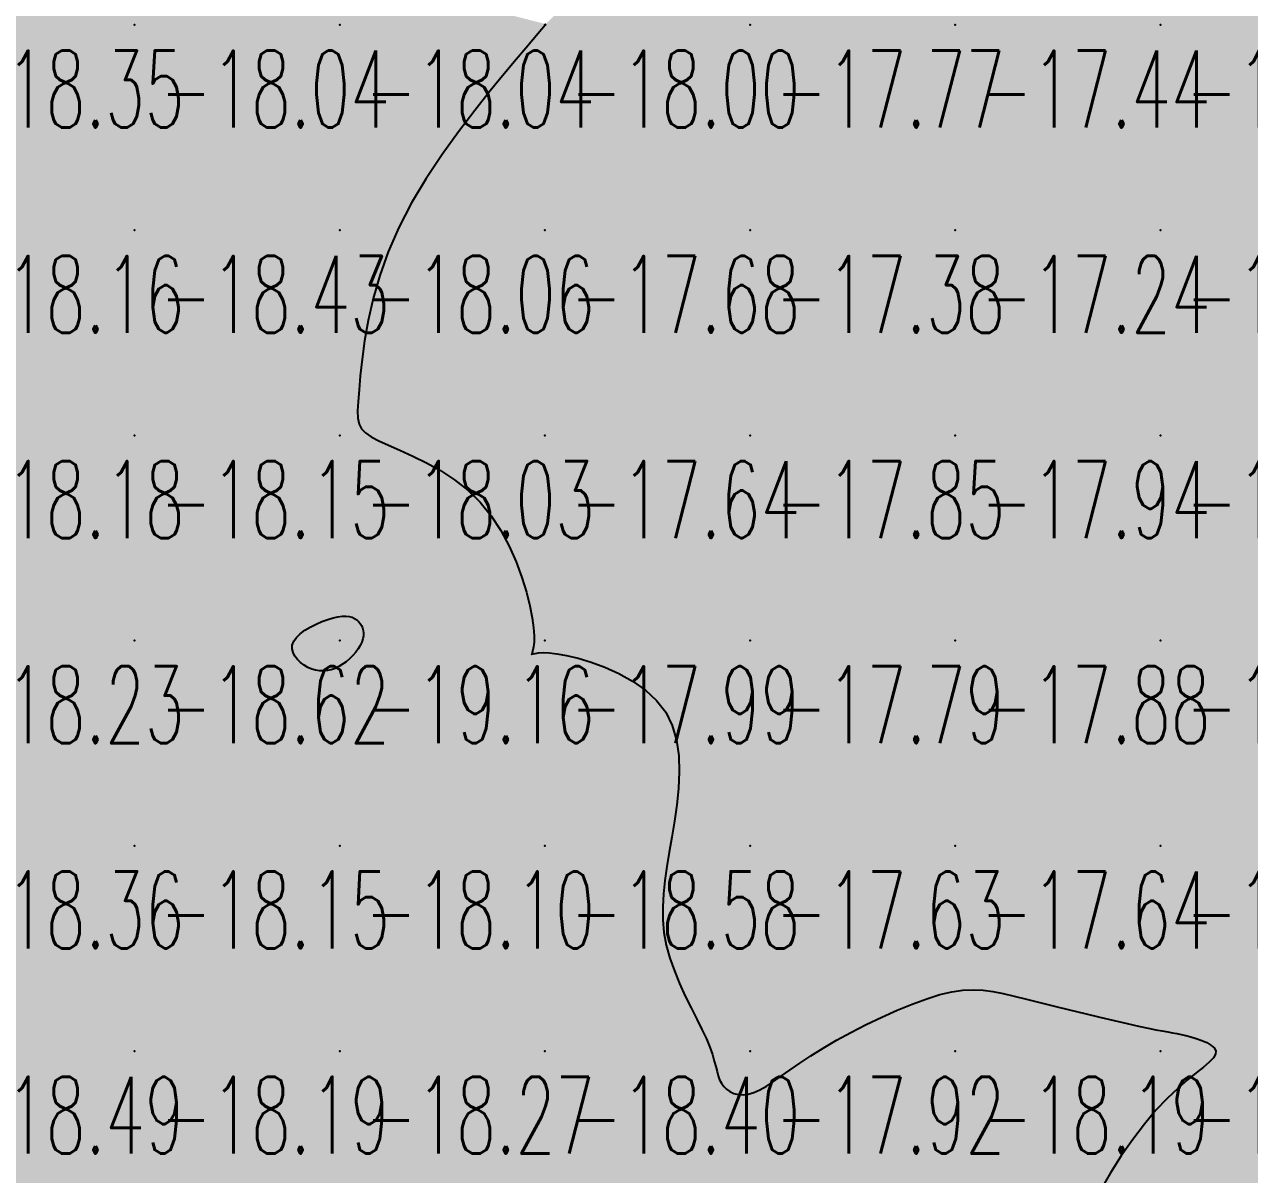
# Model space of a CAD drawing. Header units: millimetres. Extents: x 88261 to 90953, y 390274 to 392322.
# Drawn here: x 89624.9 to 89684.6, y 390511.2 to 390567.3 of the extents above; entities that cross this region are included whole.
import ezdxf
from ezdxf.enums import TextEntityAlignment as Align

# ---------------------------------------------------------------- set-up
doc = ezdxf.new("R2010")
doc.units = ezdxf.units.MM
doc.header["$LTSCALE"] = 25
for name, color, linetype in [('CN_03_00', 7, 'Continuous'), ('COTEAlt', 7, 'Continuous'), ('TN_COLORIAGE', 7, 'Continuous')]:
    doc.layers.add(name, color=color, linetype=linetype)
doc.styles.add('Simplex 1.0', font='Simplex.shx', dxfattribs={"width": 0.99, "height": 2.5})
doc.styles.get("Standard").update_dxf_attribs({"font": 'times.ttf'})

# ---------------------------------------------------------------- blocks, each defined once
blk = doc.blocks.new('COTE')
at = {"color": 0}
blk.add_point((0, 0), dxfattribs=at)
at = {"layer": 'COTEAlt'}
blk.add_attdef('ALT', text='', height=3.75, dxfattribs=at).set_placement((1.25, -1.25), align=Align.TOP_LEFT)

msp = doc.modelspace()

# ---------------------------------------------------------------- linework, layer by layer
at = {"layer": 'CN_03_00', "elevation": -18, "flags": 128}
msp.add_lwpolyline([(89650.288, 390567.267), (89650.288, 390567.262), (89650.286, 390567.257), (89650.285, 390567.252), (89650.282, 390567.248), (89650.28, 390567.243), (89650.274, 390567.235), (89650.251, 390567.209), (89650.196, 390567.143), (89650.092, 390567.02), (89649.922, 390566.819), (89649.67, 390566.521), (89649.32, 390566.107), (89648.856, 390565.556), (89648.27, 390564.857), (89647.584, 390564.023), (89646.83, 390563.076), (89646.039, 390562.036), (89645.242, 390560.925), (89644.47, 390559.763), (89643.755, 390558.572), (89643.127, 390557.373), (89642.611, 390556.185), (89642.2, 390555.024), (89641.881, 390553.905), (89641.64, 390552.842), (89641.464, 390551.852), (89641.339, 390550.947), (89641.253, 390550.144), (89641.191, 390549.456), (89641.144, 390548.893), (89641.12, 390548.441), (89641.132, 390548.081), (89641.191, 390547.793), (89641.31, 390547.559), (89641.501, 390547.358), (89641.777, 390547.171), (89642.149, 390546.979), (89642.624, 390546.765), (89643.185, 390546.52), (89643.81, 390546.235), (89644.476, 390545.905), (89645.16, 390545.522), (89645.841, 390545.079), (89646.495, 390544.568), (89647.1, 390543.982), (89647.638, 390543.321), (89648.107, 390542.6), (89648.51, 390541.844), (89648.85, 390541.077), (89649.129, 390540.32), (89649.351, 390539.598), (89649.518, 390538.933), (89649.633, 390538.35), (89649.699, 390537.865), (89649.726, 390537.474), (89649.723, 390537.169), (89649.7, 390536.938), (89649.666, 390536.773), (89649.632, 390536.664), (89649.606, 390536.601), (89649.599, 390536.575), (89649.62, 390536.576), (89649.679, 390536.594), (89649.783, 390536.619), (89649.943, 390536.642), (89650.166, 390536.653), (89650.462, 390536.641), (89650.84, 390536.598), (89651.307, 390536.513), (89651.868, 390536.378), (89652.499, 390536.188), (89653.172, 390535.941), (89653.856, 390535.634), (89654.525, 390535.264), (89655.147, 390534.828), (89655.696, 390534.322), (89656.141, 390533.745), (89656.461, 390533.097), (89656.666, 390532.387), (89656.773, 390531.632), (89656.799, 390530.844), (89656.76, 390530.039), (89656.675, 390529.231), (89656.559, 390528.434), (89656.431, 390527.663), (89656.305, 390526.927), (89656.191, 390526.225), (89656.095, 390525.552), (89656.026, 390524.9), (89655.992, 390524.265), (89655.998, 390523.639), (89656.054, 390523.019), (89656.166, 390522.396), (89656.338, 390521.769), (89656.56, 390521.142), (89656.817, 390520.523), (89657.094, 390519.921), (89657.378, 390519.342), (89657.653, 390518.796), (89657.905, 390518.288), (89658.12, 390517.829), (89658.288, 390517.422), (89658.414, 390517.065), (89658.508, 390516.753), (89658.58, 390516.48), (89658.641, 390516.241), (89658.7, 390516.029), (89658.767, 390515.841), (89658.853, 390515.671), (89658.966, 390515.515), (89659.106, 390515.376), (89659.271, 390515.26), (89659.461, 390515.173), (89659.674, 390515.119), (89659.909, 390515.104), (89660.164, 390515.134), (89660.438, 390515.214), (89660.732, 390515.346), (89661.049, 390515.529), (89661.396, 390515.756), (89661.78, 390516.023), (89662.207, 390516.324), (89662.683, 390516.653), (89663.214, 390517.007), (89663.806, 390517.378), (89664.462, 390517.761), (89665.168, 390518.148), (89665.908, 390518.528), (89666.664, 390518.892), (89667.419, 390519.23), (89668.156, 390519.531), (89668.857, 390519.787), (89669.506, 390519.987), (89670.091, 390520.125), (89670.624, 390520.203), (89671.123, 390520.228), (89671.605, 390520.206), (89672.088, 390520.143), (89672.589, 390520.046), (89673.128, 390519.92), (89673.72, 390519.772), (89674.377, 390519.607), (89675.084, 390519.431), (89675.821, 390519.25), (89676.564, 390519.069), (89677.294, 390518.893), (89677.988, 390518.729), (89678.624, 390518.581), (89679.183, 390518.455), (89679.647, 390518.355), (89680.028, 390518.277), (89680.342, 390518.216), (89680.606, 390518.167), (89680.835, 390518.126), (89681.046, 390518.086), (89681.256, 390518.042), (89681.481, 390517.991), (89681.732, 390517.926), (89681.998, 390517.848), (89682.26, 390517.756), (89682.504, 390517.65), (89682.71, 390517.53), (89682.862, 390517.395), (89682.944, 390517.247), (89682.938, 390517.083), (89682.831, 390516.904), (89682.63, 390516.699), (89682.344, 390516.459), (89681.986, 390516.172), (89681.565, 390515.828), (89681.092, 390515.417), (89680.577, 390514.929), (89680.032, 390514.351), (89679.467, 390513.681), (89678.898, 390512.933), (89678.342, 390512.132), (89677.816, 390511.298), (89677.335, 390510.455)], dxfattribs=at)
at = {"layer": 'CN_03_00', "elevation": -19, "flags": 128}
msp.add_lwpolyline([(89640.026, 390535.888), (89639.838, 390535.823), (89639.649, 390535.782), (89639.458, 390535.763), (89639.267, 390535.769), (89639.076, 390535.799), (89638.887, 390535.855), (89638.701, 390535.936), (89638.518, 390536.042), (89638.347, 390536.17), (89638.195, 390536.318), (89638.07, 390536.48), (89637.981, 390536.654), (89637.935, 390536.836), (89637.941, 390537.023), (89638.008, 390537.21), (89638.138, 390537.395), (89638.325, 390537.574), (89638.555, 390537.744), (89638.816, 390537.902), (89639.096, 390538.044), (89639.383, 390538.169), (89639.665, 390538.272), (89639.928, 390538.35), (89640.164, 390538.402), (89640.373, 390538.428), (89640.555, 390538.431), (89640.715, 390538.413), (89640.854, 390538.375), (89640.975, 390538.321), (89641.08, 390538.251), (89641.171, 390538.169), (89641.25, 390538.076), (89641.315, 390537.973), (89641.366, 390537.86), (89641.4, 390537.737), (89641.414, 390537.606), (89641.409, 390537.466), (89641.381, 390537.319), (89641.328, 390537.163), (89641.25, 390537.001), (89641.149, 390536.836), (89641.028, 390536.671), (89640.888, 390536.51), (89640.734, 390536.356), (89640.568, 390536.213), (89640.393, 390536.085), (89640.212, 390535.976), (89640.026, 390535.888)], close=True, dxfattribs=at)
at = {"layer": 'TN_COLORIAGE', "color": 203}
for points in [[(89620.249, 390577.239, -18.031), (89620.249, 390567.239, -18.031), (89630.249, 390577.239, -18.031)], [(89620.249, 390567.239, -18.031), (89630.249, 390567.239, -18.031), (89630.249, 390577.239, -18.031)], [(89630.249, 390567.239, -18), (89631.163, 390568.154, -18), (89630.249, 390577.239, -18), (89631.009, 390577.239, -18)], [(89640.249, 390568.195, -18.039), (89642.332, 390569.322, -18.039), (89640.249, 390567.239, -18.039)], [(89640.249, 390567.239, -18), (89642.332, 390569.322, -18), (89650.249, 390567.239, -18), (89650.249, 390567.294, -18)], [(89640.249, 390567.239, -18), (89640.249, 390568.195, -18), (89630.249, 390567.239, -18), (89631.163, 390568.154, -18)], [(89620.249, 390557.239, -18.037), (89630.249, 390557.239, -18.037), (89630.249, 390567.239, -18.037)], [(89620.249, 390567.239, -18.037), (89620.249, 390557.239, -18.037), (89630.249, 390567.239, -18.037)], [(89630.249, 390557.239, -18.039), (89640.249, 390557.239, -18.039), (89640.249, 390567.239, -18.039)], [(89630.249, 390567.239, -18.039), (89630.249, 390557.239, -18.039), (89640.249, 390567.239, -18.039)], [(89640.249, 390557.239, -18), (89641.86, 390557.239, -18), (89650.249, 390567.239, -18), (89650.249, 390567.214, -18)], [(89640.249, 390567.239, -18.001), (89640.249, 390557.239, -18.001), (89650.249, 390567.239, -18.001)], [(89650.295, 390567.286, -18.001), (89650.249, 390567.294, -18.001), (89650.249, 390567.239, -18.001)], [(89650.283, 390567.239, -18.001), (89650.295, 390567.286, -18.001), (89650.249, 390567.239, -18.001)], [(89650.249, 390567.214, -18.001), (89650.283, 390567.239, -18.001), (89650.249, 390567.239, -18.001)], [(89620.249, 390557.239, -18.431), (89620.249, 390547.239, -18.431), (89630.249, 390557.239, -18.431)], [(89620.249, 390547.239, -18.431), (89630.249, 390547.239, -18.431), (89630.249, 390557.239, -18.431)], [(89630.249, 390557.239, -18.062), (89630.249, 390547.239, -18.062), (89640.249, 390557.239, -18.062)], [(89630.249, 390547.239, -18.062), (89640.249, 390547.239, -18.062), (89640.249, 390557.239, -18.062)], [(89640.249, 390557.239, -18), (89641.86, 390557.239, -18), (89640.249, 390547.239, -18), (89641.074, 390548.064, -18)], [(89640.989, 390547.239, -18.029), (89641.074, 390548.064, -18.029), (89640.249, 390547.239, -18.029)], [(89620.249, 390547.239, -18.147), (89620.249, 390537.239, -18.147), (89630.249, 390547.239, -18.147)], [(89620.249, 390537.239, -18.147), (89630.249, 390537.239, -18.147), (89630.249, 390547.239, -18.147)], [(89630.249, 390547.239, -18.029), (89630.249, 390537.239, -18.029), (89640.249, 390547.239, -18.029)], [(89637.282, 390537.239, -18.029), (89640.249, 390538.645, -18.029), (89630.249, 390537.239, -18.029), (89640.249, 390547.239, -18.029)], [(89640.249, 390538.645, -18), (89641.292, 390538.283, -18), (89640.249, 390547.239, -18), (89647.863, 390544.854, -18)], [(89647.863, 390544.854, -18.029), (89640.989, 390547.239, -18.029), (89640.249, 390547.239, -18.029)], [(89641.607, 390537.239, -18), (89650.159, 390537.239, -18), (89641.292, 390538.283, -18), (89647.863, 390544.854, -18)], [(89620.249, 390527.239, -18.624), (89630.249, 390527.239, -18.624), (89630.249, 390537.239, -18.624)], [(89620.249, 390537.239, -18.624), (89620.249, 390527.239, -18.624), (89630.249, 390537.239, -18.624)], [(89637.282, 390537.239, -18.154), (89638.668, 390535.659, -18.154), (89630.249, 390537.239, -18.154), (89630.249, 390527.239, -18.154)], [(89640.249, 390535.74, -18), (89641.607, 390537.239, -18), (89640.249, 390527.239, -18), (89650.159, 390537.239, -18)], [(89650.159, 390537.239, -18.1), (89649.297, 390536.287, -18.1), (89640.249, 390527.239, -18.1)], [(89650.249, 390527.239, -18), (89650.249, 390537.062, -18), (89640.249, 390527.239, -18), (89649.297, 390536.287, -18)], [(89657.552, 390534.543, -18.582), (89650.249, 390537.062, -18.582), (89650.249, 390527.239, -18.582)], [(89638.668, 390535.659, -18.1), (89640.249, 390535.74, -18.1), (89630.249, 390527.239, -18.1), (89640.249, 390527.239, -18.1)], [(89656.387, 390527.239, -18.582), (89657.552, 390534.543, -18.582), (89650.249, 390527.239, -18.582)], [(89620.249, 390517.239, -18.154), (89630.249, 390517.239, -18.154), (89630.249, 390527.239, -18.154)], [(89620.249, 390527.239, -18.154), (89620.249, 390517.239, -18.154), (89630.249, 390527.239, -18.154)], [(89630.249, 390517.239, -18.1), (89640.249, 390517.239, -18.1), (89640.249, 390527.239, -18.1)], [(89630.249, 390527.239, -18.1), (89630.249, 390517.239, -18.1), (89640.249, 390527.239, -18.1)], [(89640.249, 390527.239, -18.582), (89640.249, 390517.239, -18.582), (89650.249, 390527.239, -18.582)], [(89640.249, 390517.239, -18.582), (89650.249, 390517.239, -18.582), (89650.249, 390527.239, -18.582)], [(89650.249, 390527.239, -18), (89656.387, 390527.239, -18), (89650.249, 390517.239, -18), (89655.484, 390522.475, -18)], [(89655.484, 390522.475, -18.402), (89658.672, 390517.239, -18.402), (89650.249, 390517.239, -18.402)], [(89670.249, 390520.684, -18.19), (89663.084, 390517.239, -18.19), (89670.249, 390517.239, -18.19)], [(89672.955, 390519.946, -18.19), (89670.249, 390520.684, -18.19), (89670.249, 390517.239, -18.19)], [(89670.249, 390517.239, -18), (89672.955, 390519.946, -18), (89680.249, 390517.239, -18), (89680.249, 390518.162, -18)], [(89681.145, 390518.136, -18.052), (89680.249, 390518.162, -18.052), (89680.249, 390517.239, -18.052)], [(89681.145, 390518.136, -18.052), (89684.058, 390517.239, -18.052), (89680.249, 390517.239, -18.052)], [(89620.249, 390507.239, -18.192), (89630.249, 390507.239, -18.192), (89630.249, 390517.239, -18.192)], [(89620.249, 390517.239, -18.192), (89620.249, 390507.239, -18.192), (89630.249, 390517.239, -18.192)], [(89630.249, 390517.239, -18.268), (89630.249, 390507.239, -18.268), (89640.249, 390517.239, -18.268)], [(89630.249, 390507.239, -18.268), (89640.249, 390507.239, -18.268), (89640.249, 390517.239, -18.268)], [(89640.249, 390507.239, -18.402), (89650.249, 390507.239, -18.402), (89650.249, 390517.239, -18.402)], [(89640.249, 390517.239, -18.402), (89640.249, 390507.239, -18.402), (89650.249, 390517.239, -18.402)], [(89650.249, 390517.239, -18), (89658.672, 390517.239, -18), (89650.249, 390507.239, -18), (89658.55, 390515.54, -18)], [(89660.249, 390507.239, -18), (89660.249, 390514.625, -18), (89670.249, 390517.239, -18), (89663.084, 390517.239, -18)], [(89660.249, 390507.239, -18.19), (89670.249, 390507.239, -18.19), (89670.249, 390517.239, -18.19)], [(89670.249, 390507.239, -18), (89675.137, 390507.239, -18), (89680.249, 390517.239, -18), (89680.249, 390515.407, -18)], [(89670.249, 390517.239, -18.052), (89670.249, 390507.239, -18.052), (89680.249, 390517.239, -18.052)], [(89680.249, 390515.407, -18.052), (89684.058, 390517.239, -18.052), (89680.249, 390517.239, -18.052)], [(89650.249, 390507.239, -18), (89658.55, 390515.54, -18), (89660.249, 390507.239, -18), (89660.249, 390514.625, -18)]]:
    msp.add_solid(points, dxfattribs=at)
at = {"layer": 'TN_COLORIAGE', "color": 193}
for points in [[(89650.295, 390567.286, -17.766), (89650.283, 390567.239, -17.766), (89660.249, 390577.239, -17.766), (89660.249, 390567.239, -17.766)], [(89660.249, 390577.239, -17.338), (89660.249, 390567.239, -17.338), (89670.249, 390577.239, -17.338)], [(89660.249, 390567.239, -17.338), (89670.249, 390567.239, -17.338), (89670.249, 390577.239, -17.338)], [(89670.249, 390567.239, -17.002), (89680.249, 390567.239, -17.002), (89680.249, 390577.239, -17.002)], [(89670.249, 390577.239, -17.002), (89670.249, 390567.239, -17.002), (89680.249, 390577.239, -17.002)], [(89680.249, 390567.239, -17.427), (89690.249, 390567.239, -17.427), (89690.249, 390577.239, -17.427)], [(89680.249, 390577.239, -17.427), (89680.249, 390567.239, -17.427), (89690.249, 390577.239, -17.427)], [(89650.249, 390567.214, -17.677), (89641.86, 390557.239, -17.677), (89650.249, 390557.239, -17.677)], [(89650.249, 390557.239, -17.766), (89660.249, 390557.239, -17.766), (89660.249, 390567.239, -17.766)], [(89650.283, 390567.239, -17.677), (89650.249, 390567.214, -17.677), (89660.249, 390567.239, -17.677), (89650.249, 390557.239, -17.677)], [(89660.249, 390557.239, -17.442), (89670.249, 390557.239, -17.442), (89670.249, 390567.239, -17.442)], [(89660.249, 390567.239, -17.442), (89660.249, 390557.239, -17.442), (89670.249, 390567.239, -17.442)], [(89670.249, 390557.239, -17.174), (89680.249, 390557.239, -17.174), (89680.249, 390567.239, -17.174)], [(89670.249, 390567.239, -17.174), (89670.249, 390557.239, -17.174), (89680.249, 390567.239, -17.174)], [(89680.249, 390567.239, -17.141), (89680.249, 390557.239, -17.141), (89690.249, 390567.239, -17.141)], [(89680.249, 390557.239, -17.141), (89690.249, 390557.239, -17.141), (89690.249, 390567.239, -17.141)], [(89641.074, 390548.064, -17.637), (89640.989, 390547.239, -17.637), (89650.249, 390557.239, -17.637), (89650.249, 390547.239, -17.637)], [(89641.074, 390548.064, -17.677), (89641.86, 390557.239, -17.677), (89650.249, 390557.239, -17.677)], [(89650.249, 390547.239, -17.385), (89660.249, 390547.239, -17.385), (89660.249, 390557.239, -17.385)], [(89650.249, 390557.239, -17.385), (89650.249, 390547.239, -17.385), (89660.249, 390557.239, -17.385)], [(89660.249, 390547.239, -17.242), (89670.249, 390547.239, -17.242), (89670.249, 390557.239, -17.242)], [(89660.249, 390557.239, -17.242), (89660.249, 390547.239, -17.242), (89670.249, 390557.239, -17.242)], [(89670.249, 390547.239, -17.032), (89680.249, 390547.239, -17.032), (89680.249, 390557.239, -17.032)], [(89670.249, 390557.239, -17.032), (89670.249, 390547.239, -17.032), (89680.249, 390557.239, -17.032)], [(89680.249, 390547.239, -17.014), (89690.249, 390547.239, -17.014), (89690.249, 390557.239, -17.014)], [(89680.249, 390557.239, -17.014), (89680.249, 390547.239, -17.014), (89690.249, 390557.239, -17.014)], [(89640.989, 390547.239, -17.637), (89647.863, 390544.854, -17.637), (89650.249, 390547.239, -17.637)], [(89650.159, 390537.239, -17.637), (89647.863, 390544.854, -17.637), (89650.249, 390537.239, -17.637), (89650.249, 390547.239, -17.637)], [(89650.249, 390547.239, -17.847), (89650.249, 390537.239, -17.847), (89660.249, 390547.239, -17.847)], [(89650.249, 390537.239, -17.847), (89660.249, 390537.239, -17.847), (89660.249, 390547.239, -17.847)], [(89660.249, 390537.239, -17.937), (89670.249, 390537.239, -17.937), (89670.249, 390547.239, -17.937)], [(89660.249, 390547.239, -17.937), (89660.249, 390537.239, -17.937), (89670.249, 390547.239, -17.937)], [(89670.249, 390537.239, -17.445), (89680.249, 390537.239, -17.445), (89680.249, 390547.239, -17.445)], [(89670.249, 390547.239, -17.445), (89670.249, 390537.239, -17.445), (89680.249, 390547.239, -17.445)], [(89680.249, 390537.239, -17.184), (89690.249, 390537.239, -17.184), (89690.249, 390547.239, -17.184)], [(89680.249, 390547.239, -17.184), (89680.249, 390537.239, -17.184), (89690.249, 390547.239, -17.184)], [(89649.297, 390536.287, -17.989), (89650.159, 390537.239, -17.989), (89650.249, 390537.239, -17.989)], [(89649.297, 390536.287, -17.989), (89650.249, 390537.062, -17.989), (89650.249, 390537.239, -17.989)], [(89650.249, 390537.062, -17.785), (89657.552, 390534.543, -17.785), (89650.249, 390537.239, -17.785), (89660.249, 390537.239, -17.785)], [(89657.552, 390534.543, -17.634), (89656.387, 390527.239, -17.634), (89660.249, 390537.239, -17.634), (89660.249, 390527.239, -17.634)], [(89660.249, 390537.239, -17.884), (89660.249, 390527.239, -17.884), (89670.249, 390537.239, -17.884)], [(89660.249, 390527.239, -17.884), (89670.249, 390527.239, -17.884), (89670.249, 390537.239, -17.884)], [(89670.249, 390527.239, -17.616), (89680.249, 390527.239, -17.616), (89680.249, 390537.239, -17.616)], [(89670.249, 390537.239, -17.616), (89670.249, 390527.239, -17.616), (89680.249, 390537.239, -17.616)], [(89680.249, 390537.239, -17.354), (89680.249, 390527.239, -17.354), (89690.249, 390537.239, -17.354)], [(89680.249, 390527.239, -17.354), (89690.249, 390527.239, -17.354), (89690.249, 390537.239, -17.354)], [(89655.484, 390522.475, -17.634), (89656.387, 390527.239, -17.634), (89660.249, 390527.239, -17.634)], [(89658.672, 390517.239, -17.634), (89655.484, 390522.475, -17.634), (89660.249, 390517.239, -17.634), (89660.249, 390527.239, -17.634)], [(89663.084, 390517.239, -17.638), (89670.249, 390520.684, -17.638), (89660.249, 390517.239, -17.638), (89670.249, 390527.239, -17.638)], [(89660.249, 390527.239, -17.638), (89660.249, 390517.239, -17.638), (89670.249, 390527.239, -17.638)], [(89670.249, 390520.684, -17.487), (89672.955, 390519.946, -17.487), (89670.249, 390527.239, -17.487), (89680.249, 390527.239, -17.487)], [(89680.249, 390518.162, -17.487), (89672.955, 390519.946, -17.487), (89680.249, 390527.239, -17.487)], [(89680.249, 390518.162, -17.471), (89681.145, 390518.136, -17.471), (89680.249, 390527.239, -17.471), (89690.249, 390527.239, -17.471)], [(89684.058, 390517.239, -17.471), (89681.145, 390518.136, -17.471), (89690.249, 390517.239, -17.471), (89690.249, 390527.239, -17.471)], [(89658.55, 390515.54, -17.925), (89658.672, 390517.239, -17.925), (89660.249, 390517.239, -17.925)], [(89660.249, 390514.625, -17.925), (89658.55, 390515.54, -17.925), (89660.249, 390517.239, -17.925)], [(89663.084, 390517.239, -17.925), (89660.249, 390514.625, -17.925), (89660.249, 390517.239, -17.925)], [(89684.058, 390517.239, -17.768), (89680.249, 390515.407, -17.768), (89690.249, 390517.239, -17.768), (89680.249, 390507.239, -17.768)], [(89680.249, 390507.239, -17.915), (89690.249, 390507.239, -17.915), (89690.249, 390517.239, -17.915)], [(89680.249, 390515.407, -17.768), (89675.137, 390507.239, -17.768), (89680.249, 390507.239, -17.768)]]:
    msp.add_solid(points, dxfattribs=at)
at = {"layer": 'TN_COLORIAGE', "color": 213}
for points in [[(89640.249, 390538.645, -19.159), (89637.282, 390537.239, -19.159), (89640.249, 390537.239, -19.159)], [(89641.292, 390538.283, -19.159), (89640.249, 390538.645, -19.159), (89640.249, 390537.239, -19.159)], [(89641.292, 390538.283, -19.159), (89641.607, 390537.239, -19.159), (89640.249, 390537.239, -19.159)], [(89638.668, 390535.659, -19.159), (89637.282, 390537.239, -19.159), (89640.249, 390537.239, -19.159)], [(89640.249, 390535.74, -19.159), (89638.668, 390535.659, -19.159), (89640.249, 390537.239, -19.159)], [(89641.607, 390537.239, -19.159), (89640.249, 390535.74, -19.159), (89640.249, 390537.239, -19.159)]]:
    msp.add_solid(points, dxfattribs=at)

# ---------------------------------------------------------------- block references
at = {"layer": 'COTEAlt'}
ref = msp.add_blockref('COTE', (89620.249, 390567.239), dxfattribs=at)
ref.add_attrib('ALT', '-18.35', dxfattribs={"height": 3.75, "style": 'Simplex 1.0', "width": 0.6}).set_placement((89621.499, 390565.989), align=Align.TOP_LEFT)
ref = msp.add_blockref('COTE', (89630.249, 390567.239), dxfattribs=at)
ref.add_attrib('ALT', '-18.04', dxfattribs={"height": 3.75, "style": 'Simplex 1.0', "width": 0.6}).set_placement((89631.499, 390565.989), align=Align.TOP_LEFT)
ref = msp.add_blockref('COTE', (89640.249, 390567.239), dxfattribs=at)
ref.add_attrib('ALT', '-18.04', dxfattribs={"height": 3.75, "style": 'Simplex 1.0', "width": 0.6}).set_placement((89641.499, 390565.989), align=Align.TOP_LEFT)
ref = msp.add_blockref('COTE', (89650.249, 390567.239), dxfattribs=at)
ref.add_attrib('ALT', '-18.00', dxfattribs={"height": 3.75, "style": 'Simplex 1.0', "width": 0.6}).set_placement((89651.499, 390565.989), align=Align.TOP_LEFT)
ref = msp.add_blockref('COTE', (89660.249, 390567.239), dxfattribs=at)
ref.add_attrib('ALT', '-17.77', dxfattribs={"height": 3.75, "style": 'Simplex 1.0', "width": 0.6}).set_placement((89661.499, 390565.989), align=Align.TOP_LEFT)
ref = msp.add_blockref('COTE', (89670.249, 390567.239), dxfattribs=at)
ref.add_attrib('ALT', '-17.44', dxfattribs={"height": 3.75, "style": 'Simplex 1.0', "width": 0.6}).set_placement((89671.499, 390565.989), align=Align.TOP_LEFT)
ref = msp.add_blockref('COTE', (89680.249, 390567.239), dxfattribs=at)
ref.add_attrib('ALT', '-17.17', dxfattribs={"height": 3.75, "style": 'Simplex 1.0', "width": 0.6}).set_placement((89681.499, 390565.989), align=Align.TOP_LEFT)
ref = msp.add_blockref('COTE', (89620.249, 390557.239), dxfattribs=at)
ref.add_attrib('ALT', '-18.16', dxfattribs={"height": 3.75, "style": 'Simplex 1.0', "width": 0.6}).set_placement((89621.499, 390555.989), align=Align.TOP_LEFT)
ref = msp.add_blockref('COTE', (89630.249, 390557.239), dxfattribs=at)
ref.add_attrib('ALT', '-18.43', dxfattribs={"height": 3.75, "style": 'Simplex 1.0', "width": 0.6}).set_placement((89631.499, 390555.989), align=Align.TOP_LEFT)
ref = msp.add_blockref('COTE', (89640.249, 390557.239), dxfattribs=at)
ref.add_attrib('ALT', '-18.06', dxfattribs={"height": 3.75, "style": 'Simplex 1.0', "width": 0.6}).set_placement((89641.499, 390555.989), align=Align.TOP_LEFT)
ref = msp.add_blockref('COTE', (89650.249, 390557.239), dxfattribs=at)
ref.add_attrib('ALT', '-17.68', dxfattribs={"height": 3.75, "style": 'Simplex 1.0', "width": 0.6}).set_placement((89651.499, 390555.989), align=Align.TOP_LEFT)
ref = msp.add_blockref('COTE', (89660.249, 390557.239), dxfattribs=at)
ref.add_attrib('ALT', '-17.38', dxfattribs={"height": 3.75, "style": 'Simplex 1.0', "width": 0.6}).set_placement((89661.499, 390555.989), align=Align.TOP_LEFT)
ref = msp.add_blockref('COTE', (89670.249, 390557.239), dxfattribs=at)
ref.add_attrib('ALT', '-17.24', dxfattribs={"height": 3.75, "style": 'Simplex 1.0', "width": 0.6}).set_placement((89671.499, 390555.989), align=Align.TOP_LEFT)
ref = msp.add_blockref('COTE', (89680.249, 390557.239), dxfattribs=at)
ref.add_attrib('ALT', '-17.03', dxfattribs={"height": 3.75, "style": 'Simplex 1.0', "width": 0.6}).set_placement((89681.499, 390555.989), align=Align.TOP_LEFT)
ref = msp.add_blockref('COTE', (89620.249, 390547.239), dxfattribs=at)
ref.add_attrib('ALT', '-18.18', dxfattribs={"height": 3.75, "style": 'Simplex 1.0', "width": 0.6}).set_placement((89621.499, 390545.989), align=Align.TOP_LEFT)
ref = msp.add_blockref('COTE', (89630.249, 390547.239), dxfattribs=at)
ref.add_attrib('ALT', '-18.15', dxfattribs={"height": 3.75, "style": 'Simplex 1.0', "width": 0.6}).set_placement((89631.499, 390545.989), align=Align.TOP_LEFT)
ref = msp.add_blockref('COTE', (89640.249, 390547.239), dxfattribs=at)
ref.add_attrib('ALT', '-18.03', dxfattribs={"height": 3.75, "style": 'Simplex 1.0', "width": 0.6}).set_placement((89641.499, 390545.989), align=Align.TOP_LEFT)
ref = msp.add_blockref('COTE', (89650.249, 390547.239), dxfattribs=at)
ref.add_attrib('ALT', '-17.64', dxfattribs={"height": 3.75, "style": 'Simplex 1.0', "width": 0.6}).set_placement((89651.499, 390545.989), align=Align.TOP_LEFT)
ref = msp.add_blockref('COTE', (89660.249, 390547.239), dxfattribs=at)
ref.add_attrib('ALT', '-17.85', dxfattribs={"height": 3.75, "style": 'Simplex 1.0', "width": 0.6}).set_placement((89661.499, 390545.989), align=Align.TOP_LEFT)
ref = msp.add_blockref('COTE', (89670.249, 390547.239), dxfattribs=at)
ref.add_attrib('ALT', '-17.94', dxfattribs={"height": 3.75, "style": 'Simplex 1.0', "width": 0.6}).set_placement((89671.499, 390545.989), align=Align.TOP_LEFT)
ref = msp.add_blockref('COTE', (89680.249, 390547.239), dxfattribs=at)
ref.add_attrib('ALT', '-17.44', dxfattribs={"height": 3.75, "style": 'Simplex 1.0', "width": 0.6}).set_placement((89681.499, 390545.989), align=Align.TOP_LEFT)
ref = msp.add_blockref('COTE', (89620.249, 390537.239), dxfattribs=at)
ref.add_attrib('ALT', '-18.23', dxfattribs={"height": 3.75, "style": 'Simplex 1.0', "width": 0.6}).set_placement((89621.499, 390535.989), align=Align.TOP_LEFT)
ref = msp.add_blockref('COTE', (89630.249, 390537.239), dxfattribs=at)
ref.add_attrib('ALT', '-18.62', dxfattribs={"height": 3.75, "style": 'Simplex 1.0', "width": 0.6}).set_placement((89631.499, 390535.989), align=Align.TOP_LEFT)
ref = msp.add_blockref('COTE', (89640.249, 390537.239), dxfattribs=at)
ref.add_attrib('ALT', '-19.16', dxfattribs={"height": 3.75, "style": 'Simplex 1.0', "width": 0.6}).set_placement((89641.499, 390535.989), align=Align.TOP_LEFT)
ref = msp.add_blockref('COTE', (89650.249, 390537.239), dxfattribs=at)
ref.add_attrib('ALT', '-17.99', dxfattribs={"height": 3.75, "style": 'Simplex 1.0', "width": 0.6}).set_placement((89651.499, 390535.989), align=Align.TOP_LEFT)
ref = msp.add_blockref('COTE', (89660.249, 390537.239), dxfattribs=at)
ref.add_attrib('ALT', '-17.79', dxfattribs={"height": 3.75, "style": 'Simplex 1.0', "width": 0.6}).set_placement((89661.499, 390535.989), align=Align.TOP_LEFT)
ref = msp.add_blockref('COTE', (89670.249, 390537.239), dxfattribs=at)
ref.add_attrib('ALT', '-17.88', dxfattribs={"height": 3.75, "style": 'Simplex 1.0', "width": 0.6}).set_placement((89671.499, 390535.989), align=Align.TOP_LEFT)
ref = msp.add_blockref('COTE', (89680.249, 390537.239), dxfattribs=at)
ref.add_attrib('ALT', '-17.62', dxfattribs={"height": 3.75, "style": 'Simplex 1.0', "width": 0.6}).set_placement((89681.499, 390535.989), align=Align.TOP_LEFT)
ref = msp.add_blockref('COTE', (89620.249, 390527.239), dxfattribs=at)
ref.add_attrib('ALT', '-18.36', dxfattribs={"height": 3.75, "style": 'Simplex 1.0', "width": 0.6}).set_placement((89621.499, 390525.989), align=Align.TOP_LEFT)
ref = msp.add_blockref('COTE', (89630.249, 390527.239), dxfattribs=at)
ref.add_attrib('ALT', '-18.15', dxfattribs={"height": 3.75, "style": 'Simplex 1.0', "width": 0.6}).set_placement((89631.499, 390525.989), align=Align.TOP_LEFT)
ref = msp.add_blockref('COTE', (89640.249, 390527.239), dxfattribs=at)
ref.add_attrib('ALT', '-18.10', dxfattribs={"height": 3.75, "style": 'Simplex 1.0', "width": 0.6}).set_placement((89641.499, 390525.989), align=Align.TOP_LEFT)
ref = msp.add_blockref('COTE', (89650.249, 390527.239), dxfattribs=at)
ref.add_attrib('ALT', '-18.58', dxfattribs={"height": 3.75, "style": 'Simplex 1.0', "width": 0.6}).set_placement((89651.499, 390525.989), align=Align.TOP_LEFT)
ref = msp.add_blockref('COTE', (89660.249, 390527.239), dxfattribs=at)
ref.add_attrib('ALT', '-17.63', dxfattribs={"height": 3.75, "style": 'Simplex 1.0', "width": 0.6}).set_placement((89661.499, 390525.989), align=Align.TOP_LEFT)
ref = msp.add_blockref('COTE', (89670.249, 390527.239), dxfattribs=at)
ref.add_attrib('ALT', '-17.64', dxfattribs={"height": 3.75, "style": 'Simplex 1.0', "width": 0.6}).set_placement((89671.499, 390525.989), align=Align.TOP_LEFT)
ref = msp.add_blockref('COTE', (89680.249, 390527.239), dxfattribs=at)
ref.add_attrib('ALT', '-17.49', dxfattribs={"height": 3.75, "style": 'Simplex 1.0', "width": 0.6}).set_placement((89681.499, 390525.989), align=Align.TOP_LEFT)
ref = msp.add_blockref('COTE', (89620.249, 390517.239), dxfattribs=at)
ref.add_attrib('ALT', '-18.49', dxfattribs={"height": 3.75, "style": 'Simplex 1.0', "width": 0.6}).set_placement((89621.499, 390515.989), align=Align.TOP_LEFT)
ref = msp.add_blockref('COTE', (89630.249, 390517.239), dxfattribs=at)
ref.add_attrib('ALT', '-18.19', dxfattribs={"height": 3.75, "style": 'Simplex 1.0', "width": 0.6}).set_placement((89631.499, 390515.989), align=Align.TOP_LEFT)
ref = msp.add_blockref('COTE', (89640.249, 390517.239), dxfattribs=at)
ref.add_attrib('ALT', '-18.27', dxfattribs={"height": 3.75, "style": 'Simplex 1.0', "width": 0.6}).set_placement((89641.499, 390515.989), align=Align.TOP_LEFT)
ref = msp.add_blockref('COTE', (89650.249, 390517.239), dxfattribs=at)
ref.add_attrib('ALT', '-18.40', dxfattribs={"height": 3.75, "style": 'Simplex 1.0', "width": 0.6}).set_placement((89651.499, 390515.989), align=Align.TOP_LEFT)
ref = msp.add_blockref('COTE', (89660.249, 390517.239), dxfattribs=at)
ref.add_attrib('ALT', '-17.92', dxfattribs={"height": 3.75, "style": 'Simplex 1.0', "width": 0.6}).set_placement((89661.499, 390515.989), align=Align.TOP_LEFT)
ref = msp.add_blockref('COTE', (89670.249, 390517.239), dxfattribs=at)
ref.add_attrib('ALT', '-18.19', dxfattribs={"height": 3.75, "style": 'Simplex 1.0', "width": 0.6}).set_placement((89671.499, 390515.989), align=Align.TOP_LEFT)
ref = msp.add_blockref('COTE', (89680.249, 390517.239), dxfattribs=at)
ref.add_attrib('ALT', '-18.05', dxfattribs={"height": 3.75, "style": 'Simplex 1.0', "width": 0.6}).set_placement((89681.499, 390515.989), align=Align.TOP_LEFT)

doc.saveas('drawing.dxf')
